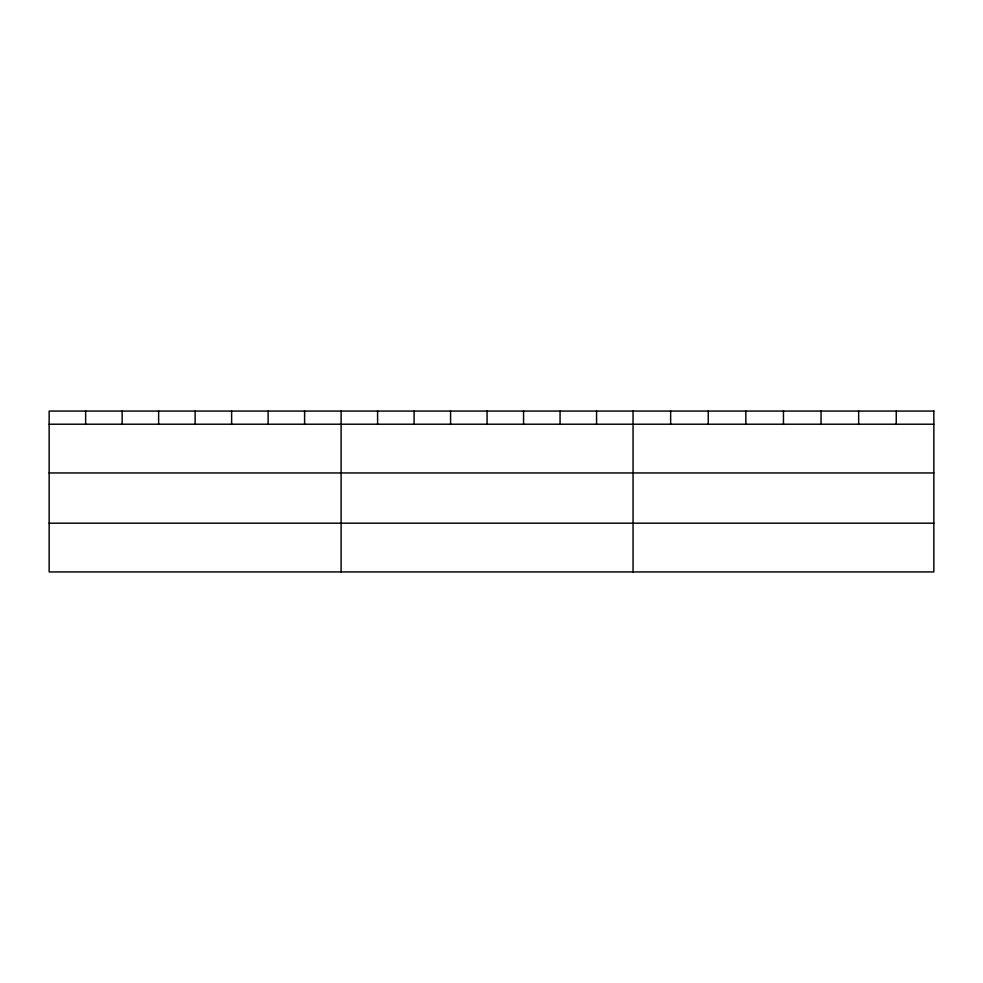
<?xml version="1.0" encoding="UTF-8"?>
<svg xmlns="http://www.w3.org/2000/svg" width="983" height="983" viewBox="0 0 983 983"><rect width="100%" height="100%" fill="white"/><g stroke="black" fill="none" stroke-linecap="round" stroke-linejoin="round"><path stroke-width="1.47" d="M49.15 424.214L933.85 424.214M49.15 472.958L933.85 472.958M49.15 523.189L933.85 523.189M896.25 411.066L896.25 424.214M858.65 411.066L858.65 424.214M821.051 411.066L821.051 424.214M783.451 411.066L783.451 424.214M745.851 411.066L745.851 424.214M708.251 411.066L708.251 424.214M670.652 411.066L670.652 424.214M633.052 411.066L633.052 571.934M596.558 411.066L596.558 424.214M560.064 411.066L560.064 424.214M523.57 411.066L523.57 424.214M487.076 411.066L487.076 424.214M450.583 411.066L450.583 424.214M414.089 411.066L414.089 424.214M377.595 411.066L377.595 424.214M341.101 411.066L341.101 571.934M304.607 411.066L304.607 424.214M268.113 411.066L268.113 424.214M231.619 411.066L231.619 424.214M195.126 411.066L195.126 424.214M158.632 411.066L158.632 424.214M122.138 411.066L122.138 424.214M85.644 411.066L85.644 424.214M933.85 411.066L49.15 411.066L49.15 571.934L933.85 571.934L933.85 411.066"/></g></svg>
